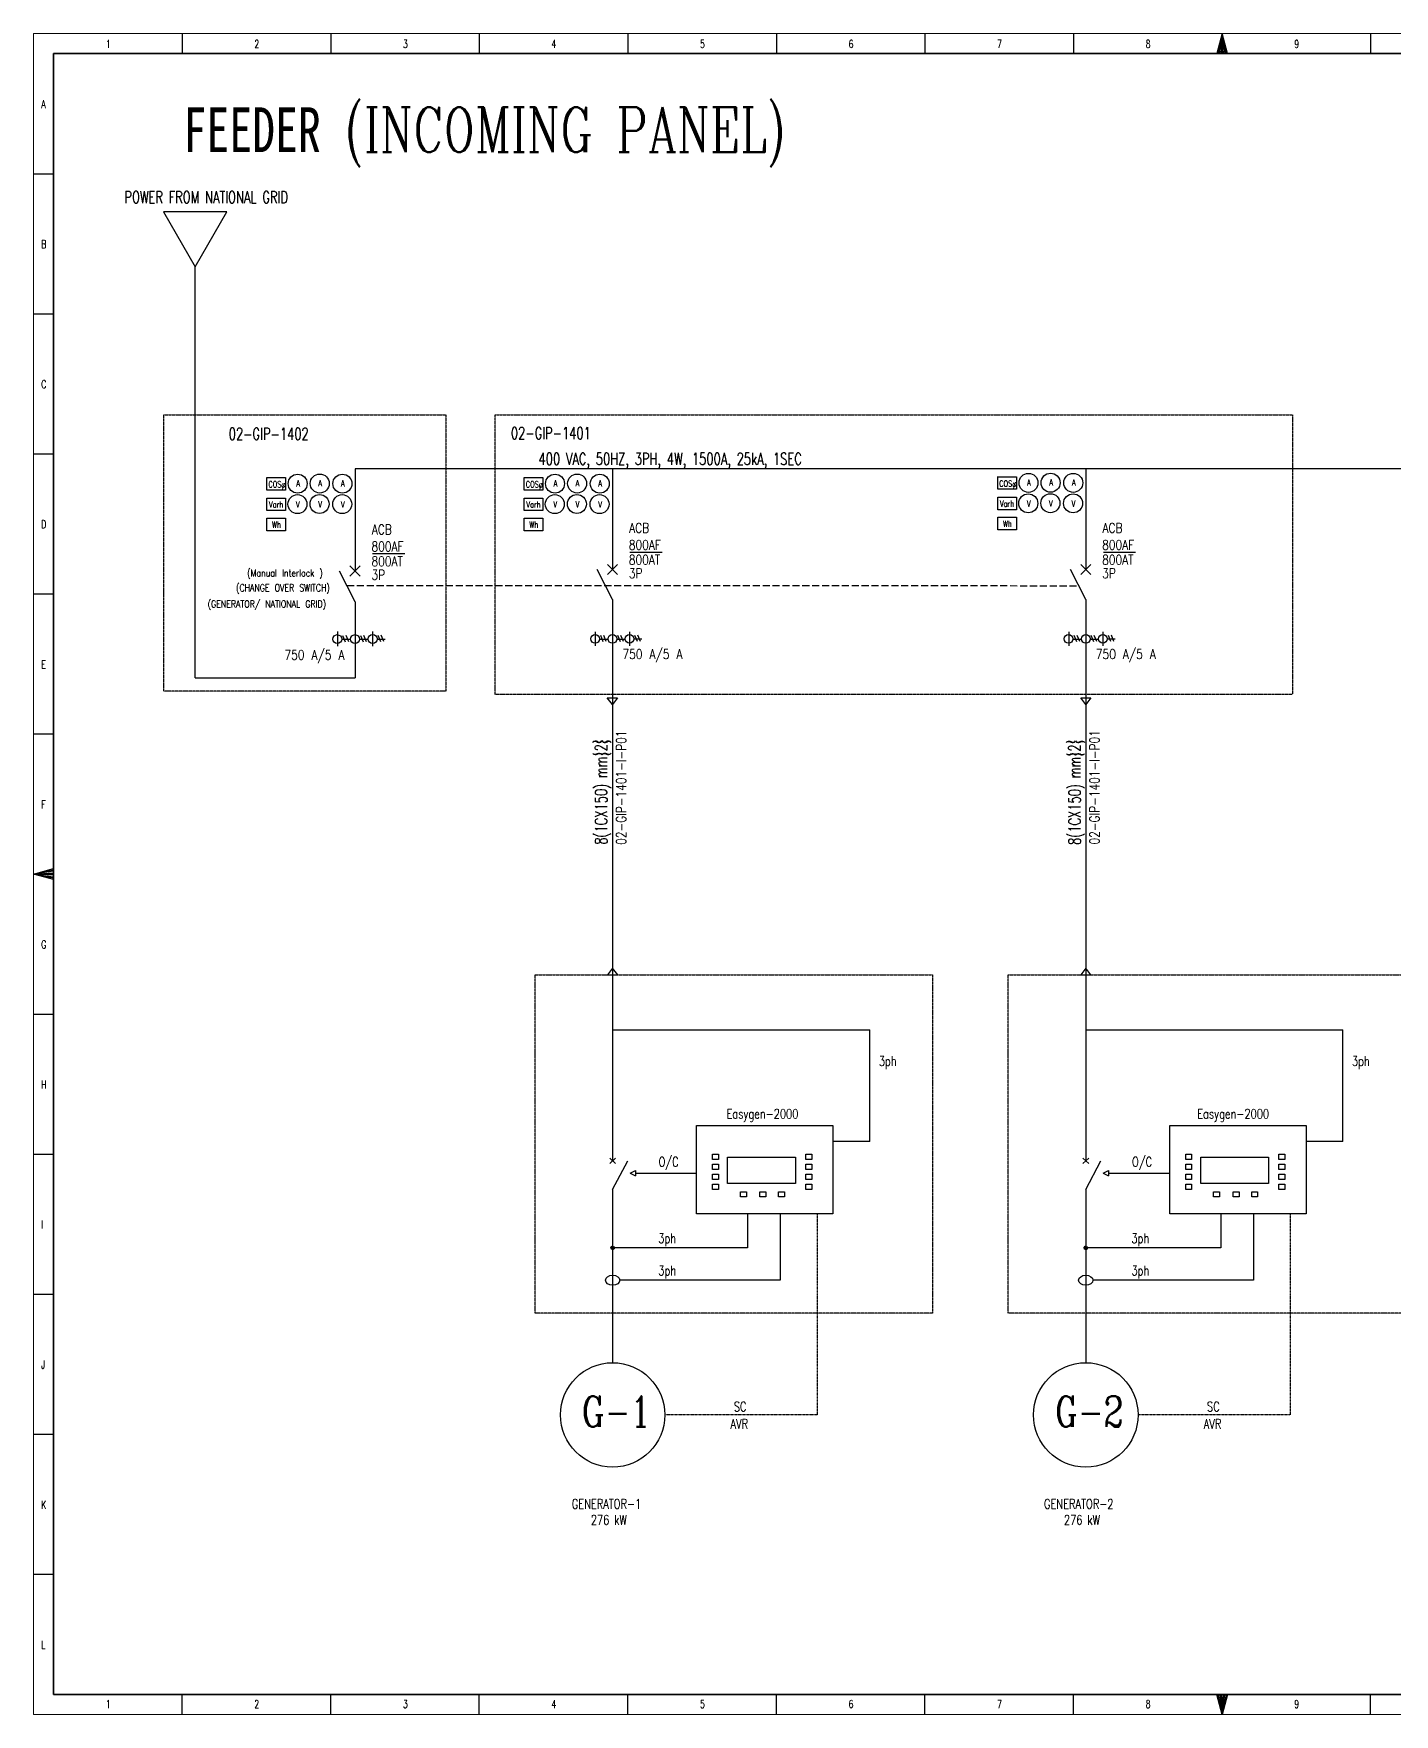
# Model space of a CAD drawing. Header units: millimetres. Extents: x 3292726 to 9250865, y 4220571 to 4816317.
# Drawn here: x 4424797 to 4905949, y 4222064 to 4816317 of the extents above; entities that cross this region are included whole.
import ezdxf
from ezdxf.enums import TextEntityAlignment as Align

# ---------------------------------------------------------------- set-up
doc = ezdxf.new("R2010")
doc.units = ezdxf.units.MM
doc.linetypes.add('DASH', pattern=[0.35, 0.25, -0.1])
doc.linetypes.add('JIS_02_0.7', pattern=[1.35, 0.75, -0.6])
for name, color, linetype in [('Default', 7, 'Continuous'), ('ELECTRICAL', 7, 'Continuous'), ('FREE-TEXT', 7, 'Continuous'), ('LGT1', 7, 'Continuous')]:
    doc.layers.add(name, color=color, linetype=linetype)
doc.styles.add('HZTXT', font='simplexs.shx', dxfattribs={"width": 0.7, "bigfont": 'hztxt.shx'})
doc.styles.add('ROMANS', font='txt.shx', dxfattribs={"width": 0.85})
doc.styles.get("Standard").update_dxf_attribs({"font": 'romanc.SHX', "width": 0.75, "bigfont": 'hztxt.shx'})
doc.styles.add('TEG BORDER', font='txt_qlt.shx', dxfattribs={"width": 0.7, "bigfont": 'hztxt.shx'})
pattern_1 = [(45, (-37179471.13, 2539369.67), (-100.0476437, 100.0476437), [])]

# ---------------------------------------------------------------- blocks, each defined once
blk = doc.blocks.new('TEG BORDER A2')
for p, q in [((37.12, 420), (37.12, 415)), ((74.25, 420), (74.25, 415)), ((111.38, 420), (111.38, 415)), ((148.5, 420), (148.5, 415)), ((185.63, 420), (185.63, 415)), ((222.75, 420), (222.75, 415)), ((259.88, 420), (259.88, 415)), ((297, 420), (297, 415)), ((334.12, 420), (334.12, 415)), ((0, 385), (5, 385)), ((0, 350), (5, 350)), ((0, 315), (5, 315)), ((0, 280), (5, 280)), ((0, 245), (5, 245)), ((5, 210), (0, 210)), ((1.25, 210), (3.75, 210)), ((0, 175), (5, 175)), ((0, 140), (5, 140)), ((0, 105), (5, 105)), ((0, 70), (5, 70)), ((0, 35), (5, 35)), ((37.12, 0), (37.12, 5)), ((74.25, 0), (74.25, 5)), ((111.38, 0), (111.38, 5)), ((148.5, 0), (148.5, 5)), ((185.63, 0), (185.63, 5)), ((222.75, 0), (222.75, 5)), ((259.88, 0), (259.88, 5)), ((297, 0), (297, 5)), ((334.12, 0), (334.12, 5))]:
    blk.add_line(p, q)
at = {"linetype": 'Continuous'}
for p, q in [((489, 415), (5, 415)), ((5, 415), (5, 5)), ((5, 5), (489, 5))]:
    blk.add_line(p, q, dxfattribs=at)
at = {"color": 5, "lineweight": 15}
blk.add_lwpolyline([(0, 420), (594, 420), (594, 0), (0, 0)], close=True, dxfattribs=at)
for points in [[(297, 420), (295.66, 415), (298.34, 415), (297, 420), (296, 415), (296.33, 415), (297, 420), (296.67, 415), (297.33, 415), (297, 420), (297.67, 415), (298, 415), (297, 420)], [(0, 210), (5, 211.34), (5, 208.66), (0, 210), (5, 211), (5, 210.67), (0, 210), (5, 210.33), (5, 209.67), (0, 210), (5, 209.33), (5, 209), (0, 210)], [(297, 0), (295.66, 5), (298.34, 5), (297, 0), (296, 5), (296.33, 5), (297, 0), (296.67, 5), (297.33, 5), (297, 0), (297.67, 5), (298, 5), (297, 0)]]:
    blk.add_lwpolyline(points)
blk.add_lwpolyline([(5, 415), (589, 415), (589, 5), (5, 5)], close=True)
at = {"char_height": 2, "width": 2, "style": 'TEG BORDER'}
for s, insert, attachment_point in [('1', (18.05, 418.41), 1), ('2', (55.17, 418.41), 1), ('3', (92.3, 418.41), 1), ('4', (129.42, 418.41), 1), ('5', (166.55, 418.41), 1), ('6', (203.67, 418.41), 1), ('7', (240.8, 418.41), 1), ('8', (277.92, 418.41), 1), ('9', (315.05, 418.41), 1), ('A', (1.91, 403.39), 1), ('B', (1.91, 368.39), 1), ('C', (1.91, 333.39), 1), ('D', (1.91, 298.39), 1), ('E', (1.91, 263.39), 1), ('F', (1.91, 228.39), 1), ('G', (1.91, 193.39), 1), ('H', (1.91, 158.39), 1), ('I', (1.91, 123.39), 1), ('J', (1.91, 88.39), 1), ('K', (1.91, 53.39), 1), ('L', (1.91, 18.39), 1), ('1', (18.05, 1.59), 7), ('2', (55.17, 1.59), 7), ('3', (92.3, 1.59), 7), ('4', (129.42, 1.59), 7), ('5', (166.55, 1.59), 7), ('6', (203.67, 1.59), 7), ('7', (240.8, 1.59), 7), ('8', (277.92, 1.59), 7), ('9', (315.05, 1.59), 7)]:
    blk.add_mtext(s, dxfattribs=dict(at, insert=insert, attachment_point=attachment_point))
blk = doc.blocks.new('cb')
at = {"color": 7, "linetype": 'Continuous'}
for p, q in [((1411.02, -2255.93), (1404.95, -2243.93)), ((1409.02, -2241.93), (1413.02, -2245.93)), ((1413.02, -2241.93), (1409.02, -2245.93))]:
    blk.add_line(p, q, dxfattribs=at)

msp = doc.modelspace()

# ---------------------------------------------------------------- hatches: boundary and pattern name
at = {"layer": 'FREE-TEXT'}
h = msp.add_hatch(dxfattribs=at)
h.set_pattern_fill('ANSI31', color=5, scale=1131.909877)
h.set_pattern_definition(pattern_1)
edge = h.paths.add_edge_path()
edge.add_arc((4629538, 4386995), 600, 0, 360)
h = msp.add_hatch(color=5, dxfattribs=at)
h.dxf.hatch_style = 1
edge = h.paths.add_edge_path()
edge.add_arc((4629538, 4386995), 600, 0, 360)
h = msp.add_hatch(dxfattribs=at)
h.set_pattern_fill('ANSI31', color=5, scale=1131.909877)
h.set_pattern_definition(pattern_1)
edge = h.paths.add_edge_path()
edge.add_arc((4629538, 4386995), 600, 0, 360)
h = msp.add_hatch(dxfattribs=at)
h.set_pattern_fill('ANSI31', color=5, scale=1131.909877)
h.set_pattern_definition([(45, (-37012174.81, 2539369.67), (-100.0476437, 100.0476437), [])])
edge = h.paths.add_edge_path()
edge.add_arc((4796834, 4386995), 600, 0, 360)
h = msp.add_hatch(color=5, dxfattribs=at)
h.dxf.hatch_style = 1
edge = h.paths.add_edge_path()
edge.add_arc((4796834, 4386995), 600, 0, 360)

# ---------------------------------------------------------------- linework, layer by layer
at = {"lineweight": -3}
for p, q in [((4905949, 4662427), (4538450, 4662427)), ((4538450, 4662427), (4538450, 4626305)), ((4629452, 4662427), (4629452, 4626855)), ((4796839, 4662427), (4796839, 4626855))]:
    msp.add_line(p, q, dxfattribs=at)
at = {"color": 0, "lineweight": -3}
for p, q in [((4544680, 4632456), (4556074, 4632456)), ((4635668, 4633021), (4647062, 4633021)), ((4803043, 4633021), (4814437, 4633021))]:
    msp.add_line(p, q, dxfattribs=at)
at = {"color": 1, "linetype": 'JIS_02_0.7', "lineweight": -3, "ltscale": 20}
for points in [[(4470868, 4681484), (4570521, 4681529), (4570521, 4583782), (4470868, 4583782)], [(4588041, 4681506), (4869907, 4681506), (4869907, 4582596), (4588041, 4582596)], [(4602110, 4483482), (4742575, 4483482), (4742575, 4363919), (4602110, 4363919)], [(4769406, 4483482), (4909871, 4483482), (4909871, 4363919), (4769406, 4363919)]]:
    msp.add_lwpolyline(points, close=True, dxfattribs=at)
at = {"layer": 'Default', "color": 7, "linetype": 'Continuous', "lineweight": -3}
for p, q in [((4507277, 4654925), (4507277, 4659406)), ((4508160, 4659363), (4513903, 4659363)), ((4598279, 4654925), (4598279, 4659406)), ((4599163, 4659363), (4604905, 4659363)), ((4765695, 4655215), (4765695, 4659695)), ((4766579, 4659652), (4772321, 4659652)), ((4513903, 4654925), (4508160, 4654925)), ((4604905, 4654925), (4599163, 4654925)), ((4772321, 4655215), (4766579, 4655215)), ((4513903, 4647680), (4508160, 4647680)), ((4604905, 4647680), (4599163, 4647680)), ((4772321, 4647969), (4766579, 4647969)), ((4513903, 4640574), (4508160, 4640574)), ((4604905, 4640574), (4599163, 4640574)), ((4772321, 4640864), (4766579, 4640864)), ((4532205, 4604876), (4532205, 4599756)), ((4533898, 4602189), (4536726, 4602189)), ((4535125, 4601175), (4534173, 4603432)), ((4536218, 4601281), (4535266, 4603538)), ((4540143, 4602189), (4542971, 4602189)), ((4541415, 4601175), (4540462, 4603432)), ((4542508, 4601281), (4541556, 4603538)), ((4544658, 4604876), (4544658, 4599756)), ((4546252, 4602248), (4549080, 4602248)), ((4547524, 4601233), (4546572, 4603490)), ((4548617, 4601339), (4547665, 4603596)), ((4623394, 4604867), (4623394, 4599901)), ((4624993, 4602261), (4627737, 4602261)), ((4626227, 4601277), (4625303, 4603466)), ((4627288, 4601379), (4626364, 4603569)), ((4631094, 4602261), (4633838, 4602261)), ((4632328, 4601277), (4631405, 4603466)), ((4633389, 4601379), (4632465, 4603569)), ((4635475, 4604867), (4635475, 4599901)), ((4637124, 4602329), (4639868, 4602329)), ((4638358, 4601345), (4637435, 4603534)), ((4639419, 4601448), (4638495, 4603637)), ((4790781, 4604867), (4790781, 4599901)), ((4792379, 4602261), (4795123, 4602261)), ((4793613, 4601277), (4792690, 4603466)), ((4794674, 4601379), (4793750, 4603569)), ((4798481, 4602261), (4801224, 4602261)), ((4799715, 4601277), (4798791, 4603466)), ((4800775, 4601379), (4799851, 4603569)), ((4802861, 4604867), (4802861, 4599901)), ((4804510, 4602329), (4807254, 4602329)), ((4805744, 4601345), (4804821, 4603534)), ((4806805, 4601448), (4805881, 4603637))]:
    msp.add_line(p, q, dxfattribs=at)
for points in [[(4513871, 4654925), (4507304, 4654925), (4507304, 4659363), (4513871, 4659363)], [(4604873, 4654925), (4598307, 4654925), (4598307, 4659363), (4604873, 4659363)], [(4772289, 4655215), (4765723, 4655215), (4765723, 4659652), (4772289, 4659652)], [(4513871, 4647680), (4507304, 4647680), (4507304, 4652118), (4513871, 4652118)], [(4604873, 4647680), (4598307, 4647680), (4598307, 4652118), (4604873, 4652118)], [(4772289, 4647969), (4765723, 4647969), (4765723, 4652407), (4772289, 4652407)], [(4513871, 4640574), (4507304, 4640574), (4507304, 4645012), (4513871, 4645012)], [(4604873, 4640574), (4598307, 4640574), (4598307, 4645012), (4604873, 4645012)], [(4772289, 4640864), (4765723, 4640864), (4765723, 4645301), (4772289, 4645301)]]:
    msp.add_lwpolyline(points, close=True, dxfattribs=at)
for centre, radius in [((4518158, 4657197), 3358), ((4525967, 4657249), 3358), ((4533985, 4657197), 3358), ((4609160, 4657197), 3358), ((4616969, 4657249), 3358), ((4624988, 4657197), 3358), ((4776576, 4657486), 3358), ((4784385, 4657538), 3358), ((4792404, 4657486), 3358), ((4518085, 4649951), 3358), ((4525894, 4650004), 3358), ((4533913, 4649951), 3358), ((4609087, 4649951), 3358), ((4616896, 4650004), 3358), ((4624915, 4649951), 3358), ((4776503, 4650241), 3358), ((4784312, 4650293), 3358), ((4792331, 4650241), 3358), ((4532160, 4602223), 1587), ((4538450, 4602223), 1587), ((4544666, 4602293), 1587), ((4623351, 4602293), 1539), ((4629452, 4602293), 1539), ((4635482, 4602362), 1539), ((4790737, 4602293), 1539), ((4796839, 4602293), 1539), ((4802868, 4602362), 1539)]:
    msp.add_circle(centre, radius, dxfattribs=at)
at = {"layer": 'ELECTRICAL'}
msp.add_line((5089156, 4662427), (4905949, 4662427), dxfattribs=at)
at = {"layer": 'ELECTRICAL', "linetype": 'DASH', "ltscale": 10000}
msp.add_line((4535586, 4621201), (4794667, 4621127), dxfattribs=at)
at = {"layer": 'ELECTRICAL', "lineweight": -3}
for points in [[(4627646, 4581528), (4631236, 4581528), (4629441, 4579123), (4627646, 4581528)], [(4795054, 4581528), (4798644, 4581528), (4796849, 4579123), (4795054, 4581528)], [(4627747, 4483482), (4631337, 4483482), (4629542, 4485887), (4627747, 4483482)], [(4795044, 4483482), (4798634, 4483482), (4796839, 4485887), (4795044, 4483482)]]:
    msp.add_lwpolyline(points, dxfattribs=at)
at = {"layer": 'FREE-TEXT', "lineweight": -3}
for q in [(4481952, 4733854), (4538450, 4588526)]:
    msp.add_line((4481952, 4588526), q, dxfattribs=at)
at = {"layer": 'FREE-TEXT', "lineweight": -3, "transparency": 33554687}
for p, q in [((4538450, 4615385), (4538450, 4588526)), ((4629452, 4616262), (4629452, 4569661)), ((4796839, 4616262), (4796839, 4569661)), ((4629452, 4571512), (4629452, 4479367)), ((4796839, 4571512), (4796839, 4479367))]:
    msp.add_line(p, q, dxfattribs=at)
at = {"layer": 'FREE-TEXT'}
for p, q in [((4629538, 4479367), (4629538, 4417746)), ((4796834, 4479367), (4796834, 4417746)), ((4629538, 4464142), (4720451, 4464142)), ((4720451, 4424597), (4720451, 4464147)), ((4796834, 4464147), (4887747, 4464147)), ((4887747, 4424597), (4887747, 4464147)), ((4720451, 4424597), (4707444, 4424597)), ((4887747, 4424597), (4874740, 4424597)), ((4628485, 4416819), (4630591, 4418672)), ((4628485, 4418672), (4630591, 4416819)), ((4629538, 4407644), (4634862, 4417746)), ((4795781, 4416819), (4797888, 4418672)), ((4795781, 4418672), (4797888, 4416819)), ((4796834, 4407644), (4802158, 4417746)), ((4635734, 4413439), (4637613, 4414378)), ((4635734, 4413384), (4637613, 4412445)), ((4637613, 4414378), (4637613, 4412445)), ((4637613, 4413411), (4659227, 4413411)), ((4803030, 4413439), (4804909, 4414378)), ((4803030, 4413384), (4804909, 4412445)), ((4804909, 4414378), (4804909, 4412445)), ((4804909, 4413411), (4826523, 4413411)), ((4629538, 4407644), (4629538, 4346402)), ((4796834, 4407644), (4796834, 4346402))]:
    msp.add_line(p, q, dxfattribs=at)
at = {"layer": 'FREE-TEXT', "color": 5}
for p, q in [((4677263, 4399028), (4677263, 4386995)), ((4844559, 4399028), (4844559, 4386995)), ((4677263, 4386995), (4629538, 4386995)), ((4844559, 4386995), (4796834, 4386995))]:
    msp.add_line(p, q, dxfattribs=at)
at = {"layer": 'FREE-TEXT', "color": 1}
for p, q in [((4688814, 4399028), (4688814, 4375569)), ((4856110, 4399028), (4856110, 4375569)), ((4688814, 4375569), (4632085, 4375569)), ((4856110, 4375569), (4799381, 4375569))]:
    msp.add_line(p, q, dxfattribs=at)
at = {"layer": 'FREE-TEXT', "color": 3, "linetype": 'JIS_02_0.7'}
for p, q in [((4701847, 4399028), (4701847, 4327931)), ((4869143, 4399028), (4869143, 4327931)), ((4701847, 4327931), (4648009, 4327931)), ((4869143, 4327931), (4815305, 4327931))]:
    msp.add_line(p, q, dxfattribs=at)
at = {"layer": 'FREE-TEXT', "lineweight": -3}
msp.add_lwpolyline([(4481952, 4733854), (4493165, 4753274), (4470740, 4753274)], close=True, dxfattribs=at)
at = {"layer": 'FREE-TEXT'}
for points in [[(4659227, 4430238), (4707444, 4430238), (4707444, 4399028), (4659227, 4399028)], [(4826523, 4430238), (4874740, 4430238), (4874740, 4399028), (4826523, 4399028)], [(4664859, 4420158), (4666966, 4420158), (4666966, 4418306), (4664859, 4418306)], [(4664859, 4416621), (4666966, 4416621), (4666966, 4414769), (4664859, 4414769)], [(4670166, 4419064), (4694183, 4419064), (4694183, 4409800), (4670166, 4409800)], [(4697809, 4420158), (4699916, 4420158), (4699916, 4418306), (4697809, 4418306)], [(4697809, 4416621), (4699916, 4416621), (4699916, 4414769), (4697809, 4414769)], [(4832155, 4420158), (4834262, 4420158), (4834262, 4418306), (4832155, 4418306)], [(4832155, 4416621), (4834262, 4416621), (4834262, 4414769), (4832155, 4414769)], [(4837463, 4419064), (4861480, 4419064), (4861480, 4409800), (4837463, 4409800)], [(4865105, 4420158), (4867212, 4420158), (4867212, 4418306), (4865105, 4418306)], [(4865105, 4416621), (4867212, 4416621), (4867212, 4414769), (4865105, 4414769)], [(4664859, 4413085), (4666966, 4413085), (4666966, 4411232), (4664859, 4411232)], [(4664859, 4409548), (4666966, 4409548), (4666966, 4407695), (4664859, 4407695)], [(4697809, 4413085), (4699916, 4413085), (4699916, 4411232), (4697809, 4411232)], [(4697809, 4409548), (4699916, 4409548), (4699916, 4407695), (4697809, 4407695)], [(4832155, 4413085), (4834262, 4413085), (4834262, 4411232), (4832155, 4411232)], [(4832155, 4409548), (4834262, 4409548), (4834262, 4407695), (4832155, 4407695)], [(4865105, 4413085), (4867212, 4413085), (4867212, 4411232), (4865105, 4411232)], [(4865105, 4409548), (4867212, 4409548), (4867212, 4407695), (4865105, 4407695)], [(4674717, 4406853), (4676824, 4406853), (4676824, 4405000), (4674717, 4405000)], [(4681627, 4406853), (4683734, 4406853), (4683734, 4405000), (4681627, 4405000)], [(4688200, 4406853), (4690307, 4406853), (4690307, 4405000), (4688200, 4405000)], [(4842013, 4406853), (4844120, 4406853), (4844120, 4405000), (4842013, 4405000)], [(4848923, 4406853), (4851030, 4406853), (4851030, 4405000), (4848923, 4405000)], [(4855497, 4406853), (4857603, 4406853), (4857603, 4405000), (4855497, 4405000)]]:
    msp.add_lwpolyline(points, close=True, dxfattribs=at)
at = {"layer": 'FREE-TEXT', "color": 5}
for centre in [(4629538, 4386995), (4629538, 4386995), (4796834, 4386995)]:
    msp.add_circle(centre, 600, dxfattribs=at)
at = {"layer": 'FREE-TEXT'}
for centre in [(4629538, 4327931), (4796834, 4327931)]:
    msp.add_circle(centre, 18471, dxfattribs=at)
at = {"layer": 'FREE-TEXT', "color": 1}
for centre in [(4629538, 4375569), (4796834, 4375569)]:
    msp.add_ellipse(centre, major_axis=(-2547, 0), ratio=0.693561, dxfattribs=at)

# ---------------------------------------------------------------- block references
at = {"xscale": 1414.88734581748, "yscale": 1414.88734581748, "zscale": 1414.88734581748}
msp.add_blockref('TEG BORDER A2', (4424797, 4222064), dxfattribs=at)
at = {"layer": 'FREE-TEXT', "lineweight": -3}
for p, xscale, yscale, zscale in [((3254426, 6668281), 909.9999999999999, 909.9999999999999, 909.9999999999999), ((3383885, 6607674), 882.7454597015536, 882.7454597015536, 882.7454597015536), ((3551271, 6607674), 882.7454597015536, 882.7454597015536, 882.7454597015536)]:
    msp.add_blockref('cb', p, dxfattribs=dict(at, xscale=xscale, yscale=yscale, zscale=zscale))

# ---------------------------------------------------------------- texts
at = {"lineweight": -3, "style": 'ROMANS', "width": 0.8}
for s, height, p in [('ACB', 3442.7, (4544398, 4639266)), ('ACB', 3442.7, (4635387, 4639831)), ('ACB', 3442.7, (4802762, 4639831)), ('(Manual Interlock )', 2520, (4500295, 4624362)), ('3P', 3442.7, (4544261, 4623234)), ('3P', 3442.7, (4635249, 4623798)), ('3P', 3442.7, (4802624, 4623798)), (' (CHANGE OVER SWITCH)', 2520, (4494597, 4619117)), (' (GENERATOR/ NATIONAL GRID)', 2520, (4484544, 4613399)), ('750 A/5 A', 3442.7, (4513543, 4594934)), ('750 A/5 A', 3442.7, (4633048, 4595222)), ('750 A/5 A', 3442.7, (4800434, 4595222))]:
    msp.add_text(s, height=height, dxfattribs=at).set_placement(p)
at = {"color": 0, "lineweight": -3, "style": 'ROMANS', "width": 0.8}
for s, p in [('800AF', (4544272, 4633256)), ('800AF', (4635260, 4633820)), ('800AF', (4802635, 4633820)), ('800AT', (4544288, 4628015)), ('800AT', (4635276, 4628579)), ('800AT', (4802651, 4628579))]:
    msp.add_text(s, height=3442.7, dxfattribs=at).set_placement(p)
at = {"lineweight": 5, "attachment_point": 1}
for s, width, gutter_width, heights, insert, char_height in [('{\\fSimSun|b0|i0|c0|p2;FEEDER} (INCOMING PANEL)', 241265.76, 149419, [25809], (4477797, 4790265), 15859.1), ('G-1', 18.05, 92.4, [17.5], (4618676, 4334583), 10907.8), ('G-2', 18.05, 92.4, [17.5], (4785972, 4334583), 10907.8)]:
    msp.add_mtext_dynamic_manual_height_columns(s, width=width, gutter_width=gutter_width, heights=heights, dxfattribs=dict(at, insert=insert, char_height=char_height))
at = {"attachment_point": 1}
for s, width, insert, char_height in [('3ph', 6.17, (4723635, 4454755), 3395.4), ('3ph', 6.17, (4890931, 4454755), 3395.4), ('Easygen-2000', 6.17, (4669793, 4436095), 3395.42), ('Easygen-2000', 6.17, (4836222, 4436095), 3395.42), ('O/C', 6.17, (4645759, 4419141), 3395.4), ('O/C', 6.17, (4813186, 4419141), 3395.4), ('\\pi6355.6;GENERATOR-1\\P\\pi11327; 276 kW', 40359.59, (4608728, 4298193), 3395.42), ('\\pi6052.4;GENERATOR-2\\P\\pi11327; 276 kW', 40359.59, (4776025, 4298193), 3395.42)]:
    msp.add_mtext_dynamic_manual_height_columns(s, width=width, gutter_width=12.5, heights=[0], dxfattribs=dict(at, insert=insert, char_height=char_height))
at = {"color": 5, "char_height": 3395.4, "attachment_point": 1}
for insert in [(4645670, 4392105), (4812966, 4392105)]:
    msp.add_mtext_dynamic_manual_height_columns('3ph', width=6.17, gutter_width=12.5, heights=[0], dxfattribs=dict(at, insert=insert))
at = {"color": 1, "char_height": 3395.4, "attachment_point": 1}
for insert in [(4645686, 4380679), (4812983, 4380679)]:
    msp.add_mtext_dynamic_manual_height_columns('3ph', width=6.17, gutter_width=12.5, heights=[0], dxfattribs=dict(at, insert=insert))
at = {"color": 3, "char_height": 3395.4, "attachment_point": 1}
for s, insert in [('SC', (4672393, 4332563)), ('SC', (4839703, 4332563)), ('AVR', (4671215, 4326477)), ('AVR', (4838524, 4326477))]:
    msp.add_mtext_dynamic_manual_height_columns(s, width=6.17, gutter_width=12.5, heights=[0], dxfattribs=dict(at, insert=insert))
at = {"layer": 'Default', "color": 7, "lineweight": -3, "style": 'HZTXT', "width": 0.7}
for s, p in [('COSφ', (4507815, 4655852)), ('A', (4517679, 4656207)), ('A', (4525488, 4656260)), ('A', (4533507, 4656207)), ('COSφ', (4598818, 4655852)), ('A', (4608681, 4656207)), ('A', (4616490, 4656260)), ('A', (4624509, 4656207)), ('COSφ', (4766234, 4656142)), ('A', (4776097, 4656497)), ('A', (4783906, 4656549)), ('A', (4791925, 4656497)), ('Varh', (4508041, 4648727)), ('V', (4517610, 4648753)), ('V', (4525419, 4648805)), ('V', (4533438, 4648753)), ('Varh', (4599043, 4648727)), ('V', (4608613, 4648753)), ('V', (4616422, 4648805)), ('V', (4624440, 4648753)), ('Varh', (4766459, 4649017)), ('V', (4776029, 4649042)), ('V', (4783837, 4649095)), ('V', (4791856, 4649042)), ('Wh', (4509120, 4641615)), ('Wh', (4600122, 4641615)), ('Wh', (4767538, 4641905))]:
    msp.add_text(s, height=2184, dxfattribs=at).set_placement(p)
at = {"layer": 'ELECTRICAL', "lineweight": -3, "style": 'HZTXT', "width": 0.7}
msp.add_text('POWER FROM NATIONAL GRID', height=4244.66, dxfattribs=at).set_placement((4485807, 4758515), align=Align.MIDDLE_CENTER)
at = {"layer": 'ELECTRICAL', "style": 'HZTXT', "width": 0.7}
for s, height, p in [('02-GIP-1402', 4244.66, (4493794, 4672701)), ('02-GIP-1401', 4244.66, (4593560, 4672950)), ('400 VAC, 50HZ, 3PH, 4W, 1500A, 25kA, 1SEC', 4244.47, (4603334, 4663860))]:
    msp.add_text(s, height=height, dxfattribs=at).set_placement(p)
at = {"layer": 'ELECTRICAL', "lineweight": -3, "style": 'HZTXT', "width": 0.7}
for p in [(4627557, 4529558), (4795018, 4529490)]:
    msp.add_text('8(1CX150) mm{2}', height=4244.47, rotation=90, dxfattribs=at).set_placement(p)
at = {"layer": 'LGT1', "color": 7, "lineweight": -3, "style": 'ROMANS', "width": 0.8}
for p in [(4634258, 4529473), (4801645, 4529574)]:
    msp.add_text('02-GIP-1401-I-P01', height=3442.71, rotation=90, dxfattribs=at).set_placement(p)

doc.saveas('drawing.dxf')
